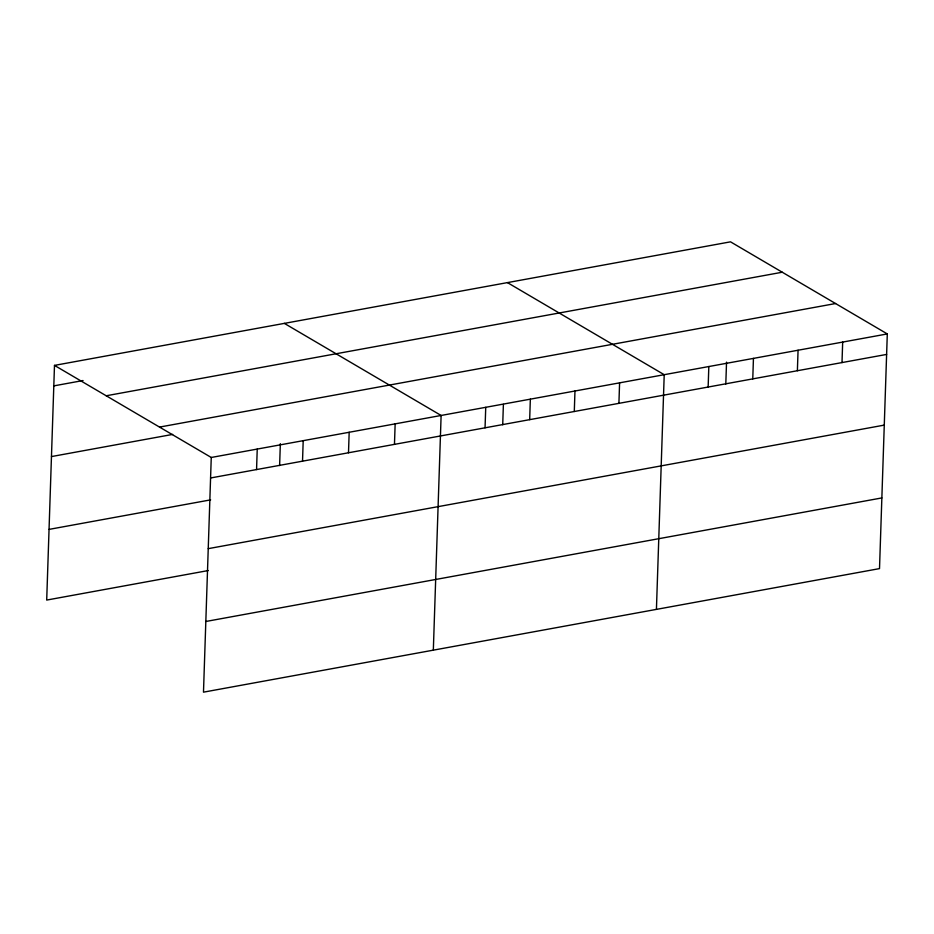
<?xml version="1.0" encoding="UTF-8"?>
<svg xmlns="http://www.w3.org/2000/svg" width="934" height="934" viewBox="0 0 934 934"><rect width="100%" height="100%" fill="white"/><g stroke="black" fill="none" stroke-linecap="round" stroke-linejoin="round"><path stroke-width="1.4" d="M54.487 365.392L211.259 457.473L203.484 692.164L879.513 568.608L887.3 333.928L730.516 241.836L54.487 365.392L46.7 600.072L208.294 570.546M256.558 469.568L257.235 449.079M279.616 465.541L280.352 443.685M302.523 461.174L303.2 440.673M348.499 452.768L349.176 432.267M394.463 444.374L395.152 423.873M433.329 650.157L441.117 415.467L284.333 323.374M485.05 427.807L485.738 407.317M502.714 424.76L503.391 404.375M529.671 419.658L530.349 399.157M574.293 411.509L574.97 391.007M618.915 403.348L619.592 382.847M656.427 609.388L664.214 374.697L507.431 282.605M708.147 387.038L708.824 366.537M725.8 383.991L726.535 362.147M752.769 378.889L753.446 358.387M797.379 370.728L798.068 350.227M842.001 362.579L842.678 342.077M53.81 385.882L83.056 380.535M106.219 395.771L782.26 272.226M159.527 427.083L835.568 303.538M51.463 456.574L172.65 434.415M211.259 457.473L887.3 333.928M210.582 477.974L886.623 354.418M49.047 529.391L210.64 499.865M208.235 548.655L884.276 425.11M205.819 621.484L881.859 497.927"/></g></svg>
